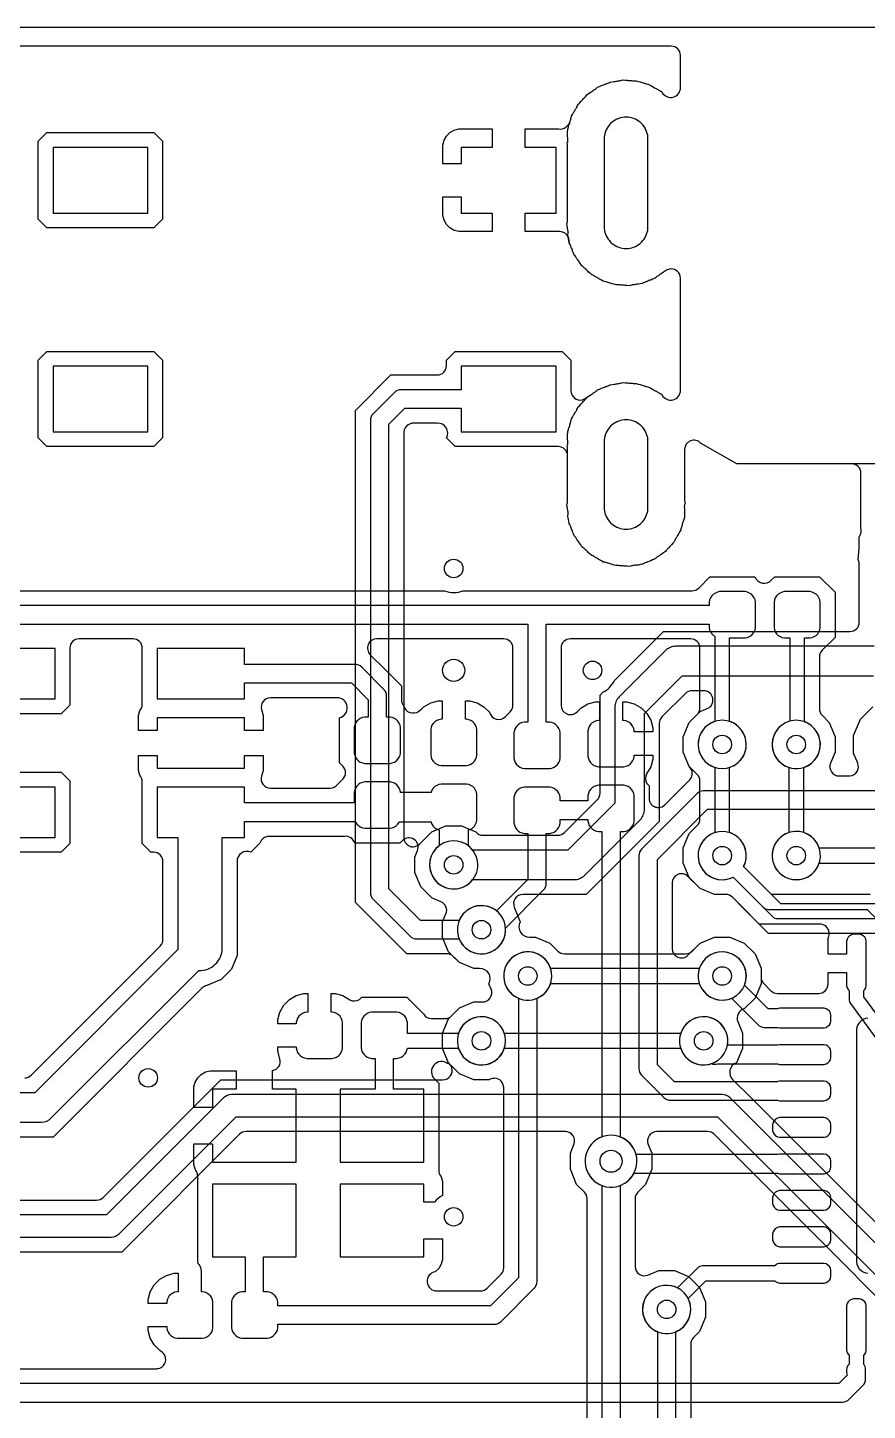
# Model space of a CAD drawing. Header units: millimetres. Extents: x -12.6 to 79.4, y -27 to 65.1.
# Drawn here: x 19.3 to 30.82, y 46.11 to 65.07 of the extents above; entities that cross this region are included whole.
import ezdxf

# ---------------------------------------------------------------- set-up
doc = ezdxf.new("R2010")
doc.units = ezdxf.units.MM

msp = doc.modelspace()

# ---------------------------------------------------------------- linework, layer by layer
at = {"layer": '16_copper'}
for points in [[(13.327, 48.997), (20.247, 48.997, 0.198912), (20.337, 49.034), (21.951, 50.648), (24.999, 50.648, 0.507367), (25.121, 50.813), (25.117, 50.82, 0.126311), (25.075, 50.879), (24.994, 51.075), (24.994, 51.287), (25.075, 51.483), (25.225, 51.633), (25.421, 51.714), (25.542, 51.714, 0.534525), (25.659, 51.89), (25.629, 51.964, 0.591594), (25.502, 52.172), (25.421, 52.172), (25.225, 52.253), (25.14, 52.338, 0.198912), (25.05, 52.375), (24.501, 52.375), (24.271, 52.605), (24.271, 52.605), (24.03, 52.846), (23.8, 53.076), (23.8, 59.827), (24.285, 60.312), (24.92, 60.312, 0.414214), (25.047, 60.439), (25.047, 60.516), (25.166, 60.635), (26.634, 60.635), (26.753, 60.516), (26.753, 60.095, 0.474396), (26.912, 59.972), (26.922, 59.976, 0.075969), (26.963, 59.999), (26.996, 60.02), (27.018, 60.037, 0.093763), (27.064, 60.069), (27.069, 60.071, 0.037097), (27.089, 60.082), (27.095, 60.088, 0.045899), (27.12, 60.109), (27.148, 60.119), (27.173, 60.131, 0.093777), (27.225, 60.151), (27.23, 60.153, 0.037109), (27.252, 60.159), (27.259, 60.163, 0.045873), (27.289, 60.178), (27.318, 60.182), (27.345, 60.188, 0.093759), (27.4, 60.196), (27.405, 60.196, 0.037092), (27.428, 60.198), (27.436, 60.2, 0.045863), (27.468, 60.208), (27.497, 60.205), (27.525, 60.205, 0.093752), (27.58, 60.201), (27.585, 60.2, 0.037088), (27.608, 60.196), (27.616, 60.196, 0.045898), (27.65, 60.197), (27.677, 60.188), (27.705, 60.182, 0.09374), (27.757, 60.165), (27.762, 60.163, 0.037083), (27.783, 60.154), (27.792, 60.153, 0.045892), (27.824, 60.147), (27.849, 60.131), (27.874, 60.119, 0.093735), (27.922, 60.091), (27.926, 60.088, 0.037084), (27.945, 60.075), (27.953, 60.072, 0.045877), (27.983, 60.058), (28.004, 60.038, 0.782146), (28.257, 60.104), (28.257, 61.64, 0.423839), (28.126, 61.766), (28.12, 61.766, 0.101797), (28.063, 61.747), (28.026, 61.724), (28.004, 61.707, 0.093752), (27.958, 61.675), (27.954, 61.673, 0.037097), (27.934, 61.662), (27.927, 61.656, 0.045911), (27.902, 61.635), (27.875, 61.625), (27.849, 61.613, 0.09377), (27.798, 61.593), (27.793, 61.591, 0.037109), (27.771, 61.585), (27.763, 61.581, 0.045873), (27.734, 61.566), (27.705, 61.562), (27.677, 61.556, 0.093759), (27.623, 61.548), (27.618, 61.548, 0.037092), (27.595, 61.546), (27.587, 61.544, 0.045872), (27.554, 61.536), (27.525, 61.539), (27.497, 61.539, 0.093746), (27.442, 61.543), (27.437, 61.544, 0.037088), (27.414, 61.548), (27.406, 61.548, 0.045898), (27.373, 61.547), (27.345, 61.556), (27.318, 61.562, 0.09374), (27.265, 61.579), (27.26, 61.581, 0.037083), (27.239, 61.59), (27.231, 61.591, 0.0459), (27.198, 61.597), (27.173, 61.613), (27.148, 61.625, 0.093731), (27.1, 61.653), (27.096, 61.656, 0.037084), (27.077, 61.669), (27.07, 61.672, 0.045881), (27.039, 61.686), (27.019, 61.706), (26.997, 61.724, 0.093757), (26.956, 61.762), (26.953, 61.766, 0.037088), (26.937, 61.783), (26.931, 61.788, 0.045904), (26.904, 61.807), (26.888, 61.832), (26.871, 61.854, 0.093763), (26.84, 61.9), (26.837, 61.904, 0.037097), (26.826, 61.925), (26.821, 61.931, 0.045899), (26.799, 61.956), (26.789, 61.984), (26.777, 62.009, 0.093777), (26.757, 62.061), (26.756, 62.065, 0.037109), (26.749, 62.088), (26.745, 62.095), (26.743, 62.101), (26.73, 62.124, 0.472937), (26.596, 62.278), (26.125, 62.278), (26.125, 62.532), (26.55, 62.532), (26.55, 63.432), (26.125, 63.432), (26.125, 63.686), (26.589, 63.686, 0.195437), (26.682, 63.708), (26.691, 63.716, 0.167816), (26.743, 63.793), (26.745, 63.798, 0.037091), (26.754, 63.819), (26.755, 63.827, 0.045905), (26.762, 63.86), (26.777, 63.885), (26.789, 63.91, 0.093735), (26.817, 63.958), (26.82, 63.962, 0.037084), (26.833, 63.981), (26.837, 63.989, 0.045877), (26.85, 64.019), (26.871, 64.04), (26.888, 64.062, 0.093758), (26.926, 64.102), (26.93, 64.106, 0.037088), (26.947, 64.121), (26.952, 64.128, 0.045904), (26.972, 64.154), (26.996, 64.17), (27.018, 64.187, 0.093763), (27.064, 64.219), (27.069, 64.221, 0.037097), (27.089, 64.232), (27.095, 64.238, 0.045899), (27.12, 64.259), (27.148, 64.269), (27.173, 64.281, 0.093776), (27.225, 64.301), (27.23, 64.303, 0.037089), (27.252, 64.309), (27.259, 64.313, 0.045854), (27.289, 64.328), (27.318, 64.332), (27.345, 64.338, 0.093759), (27.4, 64.346), (27.405, 64.346, 0.037092), (27.428, 64.348), (27.436, 64.35, 0.045863), (27.468, 64.358), (27.497, 64.355), (27.525, 64.355, 0.093752), (27.58, 64.351), (27.585, 64.35, 0.037088), (27.608, 64.346), (27.616, 64.346, 0.045898), (27.65, 64.347), (27.677, 64.338), (27.705, 64.332, 0.09374), (27.757, 64.315), (27.762, 64.313, 0.037083), (27.783, 64.304), (27.792, 64.303, 0.045892), (27.824, 64.297), (27.849, 64.281), (27.874, 64.269, 0.093735), (27.922, 64.241), (27.926, 64.238, 0.037084), (27.945, 64.225), (27.953, 64.222, 0.045877), (27.983, 64.208), (28.004, 64.188, 0.782146), (28.257, 64.254), (28.257, 64.694, 0.414214), (28.13, 64.821), (17.532, 64.821)], [(30.912, 56.591), (28.194, 56.591, 0.198912), (28.05, 56.532), (27.415, 55.897, 0.198912), (27.356, 55.753), (27.356, 54.44), (26.713, 53.797), (25.406, 53.797, 0.963767), (24.871, 53.41), (24.897, 53.376, 0.470413), (25.406, 53.391), (26.797, 53.391, 0.198912), (26.941, 53.45), (27.703, 54.212, 0.198912), (27.762, 54.356), (27.762, 55.669), (28.278, 56.185), (30.904, 56.185)], [(35.762, 52.654), (29.465, 52.654), (28.969, 53.15, 0.198912), (28.879, 53.188), (28.723, 53.188), (28.527, 53.269), (28.377, 53.419), (28.296, 53.615), (28.296, 53.827), (28.377, 54.023), (28.487, 54.133, 0.198912), (28.524, 54.223), (28.524, 54.743, 0.198912), (28.487, 54.833), (28.377, 54.943), (28.296, 55.139), (28.296, 55.351), (28.377, 55.547), (28.527, 55.697), (28.624, 55.737, 0.820683), (28.575, 55.982), (28.415, 55.982, 0.198912), (28.325, 55.944), (28.003, 55.622, 0.198912), (27.965, 55.532), (27.965, 54.188), (26.965, 53.188), (26.095, 53.188, 0.534518), (25.977, 53.012), (26.06, 52.811, 0.5916), (26.187, 52.603), (26.268, 52.603), (26.464, 52.522), (26.574, 52.412, 0.198912), (26.664, 52.375), (28.327, 52.375, 0.198912), (28.417, 52.412), (28.527, 52.522), (28.723, 52.603), (28.935, 52.603), (29.131, 52.522), (29.281, 52.372), (29.362, 52.176), (29.362, 51.964), (29.281, 51.768), (29.131, 51.618, 0.462071), (29.043, 51.444), (29.108, 51.287), (29.108, 51.075), (29.027, 50.879, 0.575757), (28.976, 50.648), (29.222, 50.402), (32.876, 46.748, 0.198912)], [(35.941, 53.061), (29.633, 53.061), (29.123, 53.57, 0.462104), (28.931, 54.036), (28.931, 54.93, 0.943616), (28.764, 55.57), (28.723, 55.558, 0.722243), (28.727, 54.93), (28.727, 54.036, 0.943616), (28.894, 53.396), (28.935, 53.408, 0.036468), (28.98, 53.427), (29.519, 52.887, 0.198912), (29.591, 52.857), (35.899, 52.857)], [(5.143, 48.489), (20.447, 48.489, 0.198912), (20.555, 48.533), (22.161, 50.14), (28.766, 50.14), (32.658, 46.247, 0.198912), (32.766, 46.203), (38.227, 46.203, 0.198912), (38.335, 46.247), (40.449, 48.362), (51.367, 48.362, 0.944056), (52.026, 48.629), (52.009, 48.672, 0.627338), (51.367, 48.666), (40.386, 48.666, 0.198912), (40.278, 48.622), (38.164, 46.507), (32.829, 46.507), (28.937, 50.4, 0.198912), (28.829, 50.444), (22.098, 50.444, 0.198912), (21.99, 50.4), (20.384, 48.793), (5.08, 48.793, 0.198912)], [(26.975, 45.115), (26.975, 49.017, 0.198912), (26.938, 49.107), (26.831, 49.213), (26.746, 49.419), (26.746, 49.641), (26.796, 49.761, 0.534511), (26.678, 49.936), (22.298, 49.936, 0.198912), (22.208, 49.899), (20.594, 48.285), (7.64, 48.285, 0.820683)], [(33.63, 4.76), (33.63, 43.434, 0.198912), (33.6, 43.506), (33.092, 44.014, 0.198912), (33.02, 44.044), (29.539, 44.044), (29.522, 44.055, 0.120111), (29.464, 44.069), (28.501, 44.069), (27.432, 45.138), (27.432, 49.198, 0.981272), (27.19, 49.867), (27.147, 49.85, 0.654591), (27.178, 49.198), (27.178, 45.085, 0.198912), (27.215, 44.995), (28.358, 43.852, 0.198912), (28.448, 43.815), (29.464, 43.815, 0.161412), (29.54, 43.84), (32.978, 43.84), (33.426, 43.392), (33.426, 4.76)], [(32.619, 45.999), (28.719, 49.899, 0.198912), (28.629, 49.936), (27.932, 49.936, 0.534511), (27.814, 49.761), (27.864, 49.641), (27.864, 49.419), (27.779, 49.213), (27.672, 49.107, 0.198912), (27.635, 49.017), (27.635, 48.087, 0.534518), (27.811, 47.969), (27.961, 48.031), (28.173, 48.031), (28.369, 47.95), (28.519, 47.8), (28.6, 47.604), (28.6, 47.392), (28.519, 47.196), (28.434, 47.111, 0.198912), (28.397, 47.021), (28.397, 45.943, 0.198912)], [(28.194, 45.771), (28.194, 47.193, 0.966785), (27.961, 47.811), (27.921, 47.795, 0.644026), (27.94, 47.193), (27.94, 45.771)]]:
    msp.add_lwpolyline(points, format="xyb", dxfattribs=at)
for points in [[(19.566, 62.329), (19.447, 62.448), (19.447, 63.516), (19.566, 63.635), (21.034, 63.635), (21.153, 63.516), (21.153, 62.448), (21.034, 62.329)], [(24.996, 63.207), (24.996, 63.465), (25.013, 63.53), (25.047, 63.588), (25.094, 63.635), (25.152, 63.669), (25.217, 63.686), (25.675, 63.686), (25.675, 63.432), (25.25, 63.432), (25.25, 63.207)], [(20.95, 63.432), (19.65, 63.432), (19.65, 62.532), (20.95, 62.532)], [(25.217, 62.278), (25.152, 62.295), (25.094, 62.329), (25.047, 62.376), (25.013, 62.434), (24.996, 62.499), (24.996, 62.757), (25.25, 62.757), (25.25, 62.532), (25.675, 62.532), (25.675, 62.278)], [(19.566, 59.329), (19.447, 59.448), (19.447, 60.516), (19.566, 60.635), (21.034, 60.635), (21.153, 60.516), (21.153, 59.448), (21.034, 59.329)], [(20.95, 60.432), (19.65, 60.432), (19.65, 59.532), (20.95, 59.532)]]:
    msp.add_lwpolyline(points, close=True, dxfattribs=at)
for points in [[(25.592, 52.38, 1), (25.462, 53.03), (25.421, 53.018, 0.215433), (25.222, 52.832), (24.691, 52.832), (24.257, 53.266), (24.257, 59.637), (24.475, 59.855), (25.25, 59.855), (25.25, 59.532), (26.55, 59.532), (26.55, 60.432), (25.25, 60.432), (25.25, 60.109), (24.422, 60.109, 0.198912), (24.332, 60.072), (24.04, 59.78, 0.198912), (24.003, 59.69), (24.003, 53.213, 0.198912), (24.04, 53.123), (24.548, 52.615, 0.198912), (24.638, 52.578), (25.222, 52.578), (25.23, 52.559), (25.252, 52.521), (25.278, 52.487), (25.309, 52.456), (25.343, 52.43), (25.381, 52.408), (25.421, 52.392), (25.462, 52.38), (25.505, 52.375), (25.549, 52.375)], [(24.592, 53.843, 0.190062), (24.677, 53.879), (24.844, 54.046), (25.04, 54.127), (25.252, 54.127), (25.448, 54.046, 0.223848), (25.547, 54), (26.576, 54, 0.198912), (26.666, 54.038), (27.115, 54.487, 0.198912), (27.153, 54.577), (27.153, 55.921), (27.194, 55.963, 0.170475), (27.349, 56.118), (28.026, 56.794), (30.582, 56.794, 0.414214), (30.709, 56.921), (30.709, 57.726, 0.104052), (30.695, 57.783), (30.708, 57.932, 0.022679), (30.709, 57.943), (30.709, 58.092, 0.026998), (30.715, 58.104), (30.721, 58.116, 0.174715), (30.733, 58.211), (30.733, 58.966, 0.414214), (30.606, 59.093), (29.029, 59.093), (28.533, 59.379, 0.675397), (28.314, 59.292), (28.314, 58.586, 0.056554), (28.319, 58.554), (28.319, 58.551, 0.159101), (28.314, 58.462), (28.314, 58.391, 0.048975), (28.312, 58.359), (28.302, 58.331), (28.296, 58.304, 0.09374), (28.279, 58.251), (28.279, 58.249, 0.042), (28.269, 58.225), (28.267, 58.217, 0.045892), (28.261, 58.184), (28.245, 58.159), (28.233, 58.134, 0.093735), (28.205, 58.086), (28.202, 58.082, 0.037084), (28.189, 58.063), (28.186, 58.055, 0.045877), (28.172, 58.025), (28.152, 58.004), (28.134, 57.982, 0.093758), (28.096, 57.942), (28.093, 57.938, 0.037088), (28.075, 57.923), (28.071, 57.916, 0.045904), (28.051, 57.89), (28.026, 57.874), (28.004, 57.857, 0.093763), (27.958, 57.825), (27.954, 57.823, 0.037097), (27.934, 57.812), (27.927, 57.806, 0.045899), (27.902, 57.785), (27.875, 57.775), (27.849, 57.763, 0.093776), (27.798, 57.743), (27.793, 57.741, 0.037089), (27.771, 57.735), (27.763, 57.731, 0.045854), (27.734, 57.716), (27.705, 57.712), (27.677, 57.706, 0.093759), (27.623, 57.698), (27.618, 57.698, 0.037092), (27.595, 57.696), (27.587, 57.694, 0.045863), (27.554, 57.686), (27.525, 57.689), (27.497, 57.689, 0.093748), (27.442, 57.693), (27.437, 57.694, 0.037091), (27.414, 57.698), (27.406, 57.698, 0.045895), (27.373, 57.697), (27.345, 57.706), (27.318, 57.712, 0.093715), (27.265, 57.729), (27.26, 57.731, 0.037085), (27.239, 57.74), (27.231, 57.741, 0.045886), (27.198, 57.747), (27.173, 57.763), (27.148, 57.775, 0.093731), (27.1, 57.803), (27.096, 57.806, 0.037084), (27.077, 57.819), (27.07, 57.822, 0.045881), (27.039, 57.836), (27.019, 57.856), (26.997, 57.874, 0.093757), (26.956, 57.912), (26.953, 57.916, 0.037088), (26.937, 57.933), (26.931, 57.938, 0.045904), (26.904, 57.957), (26.888, 57.982), (26.871, 58.004, 0.093763), (26.84, 58.05), (26.837, 58.054, 0.037097), (26.826, 58.075), (26.821, 58.081, 0.045911), (26.799, 58.106), (26.789, 58.134), (26.777, 58.159, 0.09377), (26.757, 58.211), (26.756, 58.215, 0.048573), (26.746, 58.244), (26.744, 58.247, 0.042827), (26.73, 58.274), (26.727, 58.303), (26.72, 58.331, 0.067958), (26.71, 58.37), (26.71, 58.382, 0.168009), (26.707, 58.476), (26.7, 58.54, 0.092232), (26.708, 58.586), (26.708, 59.202, 0.414214), (26.581, 59.329), (25.166, 59.329), (25.047, 59.448, 0.584459), (24.92, 59.652), (24.611, 59.652), (24.606, 59.651, 0.451043), (24.46, 59.501), (24.46, 53.969), (24.461, 53.963), (24.461, 53.956), (24.462, 53.949), (24.463, 53.941), (24.465, 53.935), (24.467, 53.929), (24.47, 53.922), (24.473, 53.915), (24.476, 53.909), (24.479, 53.903), (24.483, 53.897), (24.487, 53.891), (24.492, 53.886), (24.496, 53.881), (24.502, 53.876), (24.507, 53.871), (24.513, 53.867), (24.518, 53.863), (24.524, 53.86), (24.531, 53.855), (24.537, 53.853), (24.543, 53.85), (24.55, 53.848), (24.557, 53.846), (24.564, 53.845), (24.57, 53.843), (24.577, 53.843), (24.585, 53.842)], [(29.91, 53.396, 0.773262), (29.947, 54.036), (29.947, 54.93, 0.943616), (29.78, 55.57), (29.739, 55.558, 0.722243), (29.743, 54.93), (29.743, 54.036), (29.739, 54.034), (29.699, 54.018), (29.661, 53.996), (29.627, 53.97), (29.596, 53.939), (29.57, 53.905), (29.548, 53.867), (29.532, 53.827), (29.52, 53.786), (29.515, 53.743), (29.515, 53.699), (29.52, 53.656), (29.532, 53.615), (29.548, 53.575), (29.57, 53.537), (29.596, 53.503), (29.627, 53.472), (29.661, 53.446), (29.699, 53.424), (29.739, 53.408), (29.78, 53.396), (29.823, 53.391), (29.867, 53.391)], [(26.227, 51.745, 0.271945), (26.477, 51.968), (28.514, 51.968, 0.943616), (29.154, 52.135), (29.142, 52.176, 0.722243), (28.514, 52.172), (26.477, 52.172), (26.475, 52.176), (26.459, 52.216), (26.437, 52.254), (26.411, 52.288), (26.38, 52.319), (26.346, 52.345), (26.308, 52.367), (26.268, 52.383), (26.227, 52.395), (26.184, 52.4), (26.14, 52.4), (26.097, 52.395), (26.056, 52.383), (26.016, 52.367), (25.978, 52.345), (25.944, 52.319), (25.913, 52.288), (25.887, 52.254), (25.865, 52.216), (25.849, 52.176), (25.837, 52.135), (25.832, 52.092), (25.832, 52.048), (25.837, 52.005), (25.849, 51.964), (25.865, 51.924), (25.887, 51.886), (25.913, 51.852), (25.944, 51.821), (25.978, 51.795), (26.016, 51.773), (26.056, 51.757), (26.097, 51.745), (26.14, 51.74), (26.184, 51.74)], [(25.592, 50.856, 0.271945), (25.842, 51.079), (28.26, 51.079, 0.943616), (28.9, 51.246), (28.888, 51.287, 0.722243), (28.26, 51.283), (25.842, 51.283), (25.84, 51.287), (25.824, 51.327), (25.802, 51.365), (25.776, 51.399), (25.745, 51.43), (25.711, 51.456), (25.673, 51.478), (25.633, 51.494), (25.592, 51.506), (25.549, 51.511), (25.505, 51.511), (25.462, 51.506), (25.421, 51.494), (25.381, 51.478), (25.343, 51.456), (25.309, 51.43), (25.278, 51.399), (25.252, 51.365), (25.23, 51.327), (25.214, 51.287), (25.202, 51.246), (25.197, 51.203), (25.197, 51.159), (25.202, 51.116), (25.214, 51.075), (25.23, 51.035), (25.252, 50.997), (25.278, 50.963), (25.309, 50.932), (25.343, 50.906), (25.381, 50.884), (25.421, 50.868), (25.462, 50.856), (25.505, 50.851), (25.549, 50.851)]]:
    msp.add_lwpolyline(points, format="xyb", close=True, dxfattribs=at)
at = {"layer": '1_copper'}
for points in [[(35.894, 59.093), (29.029, 59.093), (28.533, 59.379, 0.675397), (28.314, 59.292), (28.314, 58.586, 0.056554), (28.319, 58.554), (28.319, 58.551, 0.159101), (28.314, 58.462), (28.314, 58.391, 0.048975), (28.312, 58.359), (28.302, 58.331), (28.296, 58.304, 0.09374), (28.279, 58.251), (28.279, 58.249, 0.042), (28.269, 58.225), (28.267, 58.217, 0.045892), (28.261, 58.184), (28.245, 58.159), (28.233, 58.134, 0.093735), (28.205, 58.086), (28.202, 58.082, 0.037084), (28.189, 58.063), (28.186, 58.055, 0.045877), (28.172, 58.025), (28.152, 58.004), (28.134, 57.982, 0.093758), (28.096, 57.942), (28.093, 57.938, 0.037088), (28.075, 57.923), (28.071, 57.916, 0.045904), (28.051, 57.89), (28.026, 57.874), (28.004, 57.857, 0.093763), (27.958, 57.825), (27.954, 57.823, 0.037097), (27.934, 57.812), (27.927, 57.806, 0.045899), (27.902, 57.785), (27.875, 57.775), (27.849, 57.763, 0.093776), (27.798, 57.743), (27.793, 57.741, 0.037089), (27.771, 57.735), (27.763, 57.731, 0.045854), (27.734, 57.716), (27.705, 57.712), (27.677, 57.706, 0.093759), (27.623, 57.698), (27.618, 57.698, 0.037092), (27.595, 57.696), (27.587, 57.694, 0.045863), (27.554, 57.686), (27.525, 57.689), (27.497, 57.689, 0.093752), (27.442, 57.693), (27.437, 57.694, 0.037088), (27.414, 57.698), (27.406, 57.698, 0.045898), (27.373, 57.697), (27.345, 57.706), (27.318, 57.712, 0.09374), (27.265, 57.729), (27.26, 57.731, 0.037083), (27.239, 57.74), (27.231, 57.741, 0.045892), (27.198, 57.747), (27.173, 57.763), (27.148, 57.775, 0.093735), (27.1, 57.803), (27.096, 57.806, 0.037084), (27.077, 57.819), (27.07, 57.822, 0.045877), (27.039, 57.836), (27.019, 57.856), (26.997, 57.874, 0.093758), (26.956, 57.912), (26.953, 57.916, 0.037088), (26.937, 57.933), (26.931, 57.938, 0.045904), (26.904, 57.957), (26.888, 57.982), (26.871, 58.004, 0.093763), (26.84, 58.05), (26.837, 58.054, 0.037097), (26.826, 58.075), (26.821, 58.081, 0.045899), (26.799, 58.106), (26.789, 58.134), (26.777, 58.159, 0.093776), (26.757, 58.211), (26.756, 58.216, 0.048553), (26.746, 58.244), (26.744, 58.247, 0.042818), (26.73, 58.274), (26.727, 58.303), (26.72, 58.331, 0.067952), (26.71, 58.37), (26.71, 58.382, 0.168009), (26.707, 58.476), (26.7, 58.54, 0.092232), (26.708, 58.586), (26.708, 59.308, 0.056559), (26.704, 59.34), (26.703, 59.343, 0.159122), (26.708, 59.432), (26.708, 59.503, 0.048975), (26.711, 59.535), (26.72, 59.563), (26.727, 59.59, 0.09374), (26.743, 59.643), (26.745, 59.648, 0.037083), (26.754, 59.669), (26.755, 59.677, 0.0459), (26.762, 59.71), (26.777, 59.735), (26.789, 59.76, 0.093731), (26.817, 59.808), (26.82, 59.812, 0.037084), (26.833, 59.831), (26.837, 59.839, 0.045881), (26.85, 59.869), (26.871, 59.89), (26.888, 59.912, 0.093757), (26.926, 59.952), (26.93, 59.956, 0.037088), (26.947, 59.971), (26.952, 59.978, 0.045904), (26.972, 60.004), (26.996, 60.02), (27.018, 60.037, 0.093763), (27.064, 60.069), (27.069, 60.071, 0.037097), (27.089, 60.082), (27.095, 60.088, 0.045911), (27.12, 60.109), (27.148, 60.119), (27.173, 60.131, 0.09377), (27.225, 60.151), (27.23, 60.153, 0.037109), (27.252, 60.159), (27.259, 60.163, 0.045873), (27.289, 60.178), (27.318, 60.182), (27.345, 60.188, 0.093759), (27.4, 60.196), (27.405, 60.196, 0.037092), (27.428, 60.198), (27.436, 60.2, 0.045872), (27.468, 60.208), (27.497, 60.205), (27.525, 60.205, 0.093746), (27.58, 60.201), (27.585, 60.2, 0.037088), (27.608, 60.196), (27.616, 60.196, 0.045898), (27.65, 60.197), (27.677, 60.188), (27.705, 60.182, 0.09374), (27.757, 60.165), (27.762, 60.163, 0.037083), (27.783, 60.154), (27.792, 60.153, 0.0459), (27.824, 60.147), (27.849, 60.131), (27.874, 60.119, 0.093731), (27.922, 60.091), (27.926, 60.088, 0.037084), (27.945, 60.075), (27.953, 60.072, 0.045877), (27.983, 60.058), (28.004, 60.038, 0.782146), (28.257, 60.104), (28.257, 61.64, 0.423846), (28.126, 61.766), (28.12, 61.766, 0.101797), (28.063, 61.747), (28.026, 61.724), (28.004, 61.707, 0.093758), (27.958, 61.675), (27.954, 61.673, 0.037097), (27.934, 61.662), (27.927, 61.656, 0.045899), (27.902, 61.635), (27.875, 61.625), (27.849, 61.613, 0.093776), (27.798, 61.593), (27.793, 61.591, 0.037089), (27.771, 61.585), (27.763, 61.581, 0.045854), (27.734, 61.566), (27.705, 61.562), (27.677, 61.556, 0.093759), (27.623, 61.548), (27.618, 61.548, 0.037092), (27.595, 61.546), (27.587, 61.544, 0.045863), (27.554, 61.536), (27.525, 61.539), (27.497, 61.539, 0.093752), (27.442, 61.543), (27.437, 61.544, 0.037088), (27.414, 61.548), (27.406, 61.548, 0.045898), (27.373, 61.547), (27.345, 61.556), (27.318, 61.562, 0.09374), (27.265, 61.579), (27.26, 61.581, 0.037083), (27.239, 61.59), (27.231, 61.591, 0.045892), (27.198, 61.597), (27.173, 61.613), (27.148, 61.625, 0.093735), (27.1, 61.653), (27.096, 61.656, 0.037084), (27.077, 61.669), (27.07, 61.672, 0.045877), (27.039, 61.686), (27.019, 61.706), (26.997, 61.724, 0.093758), (26.956, 61.762), (26.953, 61.766, 0.037088), (26.937, 61.783), (26.931, 61.788, 0.045904), (26.904, 61.807), (26.888, 61.832), (26.871, 61.854, 0.093763), (26.84, 61.9), (26.837, 61.904, 0.037097), (26.826, 61.925), (26.821, 61.931, 0.045899), (26.799, 61.956), (26.789, 61.984), (26.777, 62.009, 0.093776), (26.757, 62.061), (26.756, 62.066, 0.037089), (26.749, 62.088), (26.745, 62.095, 0.045854), (26.73, 62.124), (26.727, 62.153), (26.72, 62.181, 0.067958), (26.71, 62.22), (26.71, 62.232, 0.168057), (26.707, 62.326), (26.7, 62.39, 0.092215), (26.708, 62.436), (26.708, 63.458, 0.056554), (26.704, 63.49), (26.703, 63.493, 0.159096), (26.708, 63.582), (26.708, 63.653, 0.048966), (26.711, 63.685), (26.72, 63.713), (26.727, 63.74, 0.09374), (26.743, 63.793), (26.745, 63.798, 0.037083), (26.754, 63.819), (26.755, 63.827, 0.0459), (26.762, 63.86), (26.777, 63.885), (26.789, 63.91, 0.093731), (26.817, 63.958), (26.82, 63.962, 0.037084), (26.833, 63.981), (26.837, 63.989, 0.045877), (26.85, 64.019), (26.871, 64.04), (26.888, 64.062, 0.093758), (26.926, 64.102), (26.93, 64.106, 0.037088), (26.947, 64.121), (26.952, 64.128, 0.045904), (26.972, 64.154), (26.996, 64.17), (27.018, 64.187, 0.093763), (27.064, 64.219), (27.069, 64.221, 0.037097), (27.089, 64.232), (27.095, 64.238, 0.045899), (27.12, 64.259), (27.148, 64.269), (27.173, 64.281, 0.093777), (27.225, 64.301), (27.23, 64.303, 0.037109), (27.252, 64.309), (27.259, 64.313, 0.045873), (27.289, 64.328), (27.318, 64.332), (27.345, 64.338, 0.093759), (27.4, 64.346), (27.405, 64.346, 0.037092), (27.428, 64.348), (27.436, 64.35, 0.045872), (27.468, 64.358), (27.497, 64.355), (27.525, 64.355, 0.093746), (27.58, 64.351), (27.585, 64.35, 0.037088), (27.608, 64.346), (27.616, 64.346, 0.045898), (27.65, 64.347), (27.677, 64.338), (27.705, 64.332, 0.09374), (27.757, 64.315), (27.762, 64.313, 0.037083), (27.783, 64.304), (27.792, 64.303, 0.045892), (27.824, 64.297), (27.849, 64.281), (27.874, 64.269, 0.093735), (27.922, 64.241), (27.926, 64.238, 0.037084), (27.945, 64.225), (27.953, 64.222, 0.045877), (27.983, 64.208), (28.004, 64.188, 0.782146), (28.257, 64.254), (28.257, 64.694, 0.414214), (28.13, 64.821), (17.532, 64.821)], [(15.992, 57.353), (25.019, 57.353, 0.199989), (25.273, 57.353), (28.417, 57.353, 0.198912), (28.507, 57.39), (28.66, 57.544), (29.277, 57.544, 0.5608), (29.503, 57.498), (29.549, 57.544), (30.166, 57.544), (30.378, 57.332), (30.378, 56.714), (30.2, 56.536, 0.198912), (30.162, 56.446), (30.162, 55.734, 0.198912), (30.2, 55.645), (30.297, 55.547), (30.378, 55.351), (30.378, 55.139), (30.316, 54.989, 0.534518), (30.434, 54.813), (30.571, 54.813), (30.581, 54.814, 0.510047), (30.688, 54.989), (30.632, 55.124), (30.632, 55.366), (30.725, 55.59), (30.897, 55.762)], [(16.182, 56.896), (26.162, 56.896), (26.162, 55.55), (26.115, 55.55), (26.084, 55.544), (26.055, 55.532), (26.029, 55.514), (26.007, 55.492), (25.99, 55.466), (25.978, 55.437), (25.972, 55.407), (25.972, 55.058), (25.978, 55.027), (25.99, 54.998), (26.007, 54.972), (26.029, 54.95), (26.055, 54.933), (26.084, 54.921), (26.115, 54.915), (26.463, 54.915), (26.494, 54.921), (26.523, 54.933), (26.549, 54.95), (26.571, 54.972), (26.588, 54.998), (26.6, 55.027), (26.607, 55.058), (26.607, 55.407), (26.6, 55.437), (26.588, 55.466), (26.571, 55.492), (26.549, 55.514), (26.523, 55.532), (26.494, 55.544), (26.463, 55.55), (26.416, 55.55), (26.416, 56.896), (28.651, 56.896), (28.651, 56.849), (28.657, 56.818), (28.669, 56.789), (28.687, 56.763), (28.709, 56.741), (28.727, 56.728), (28.727, 55.56, 0.943616), (28.894, 54.92), (28.935, 54.932, 0.722243), (28.931, 55.56), (28.931, 56.706), (29.143, 56.706), (29.174, 56.712), (29.203, 56.724), (29.229, 56.741), (29.251, 56.763), (29.268, 56.789), (29.28, 56.818), (29.286, 56.849), (29.286, 57.197), (29.28, 57.228), (29.268, 57.257), (29.251, 57.283), (29.229, 57.305), (29.203, 57.322), (29.174, 57.334), (29.143, 57.341), (28.794, 57.341), (28.764, 57.334), (28.735, 57.322), (28.709, 57.305), (28.687, 57.283), (28.669, 57.257), (28.657, 57.228), (28.651, 57.197), (28.651, 57.15), (16.129, 57.15, 0.198912)], [(19.261, 50.673, 0.198912), (19.351, 50.711), (21.121, 52.481, 0.198912), (21.158, 52.57), (21.158, 53.64, 0.414214), (21.031, 53.767), (20.993, 53.767), (20.874, 53.886), (20.874, 54.731, 0.033478), (20.872, 54.747), (20.871, 54.758, 0.124039), (20.841, 54.823), (20.823, 54.887), (20.823, 55.093), (21.077, 55.093), (21.077, 54.921), (22.277, 54.921), (22.277, 55.093), (22.531, 55.093), (22.531, 54.887), (22.511, 54.812, 0.505288), (22.632, 54.646), (23.452, 54.646, 0.231505), (23.553, 54.697), (23.625, 54.769, 0.414219), (23.625, 54.948), (23.579, 54.994), (23.579, 55.612, 0.895927), (23.546, 55.885), (22.632, 55.885, 0.496848), (22.51, 55.723), (22.531, 55.644), (22.531, 55.438), (22.277, 55.438), (22.277, 55.611), (21.077, 55.611), (21.077, 55.438), (20.823, 55.438), (20.823, 55.644), (20.841, 55.709, 0.196852), (20.874, 55.801), (20.874, 56.566, 0.414214), (20.747, 56.693), (20.007, 56.693, 0.414214), (19.88, 56.566), (19.88, 55.786), (19.761, 55.667), (18.371, 55.667, 0.546242)], [(3.653, 50.064), (19.482, 50.064), (19.492, 50.065, 0.185976), (19.626, 50.123), (21.65, 52.147, 0.429957), (21.971, 52.451), (21.971, 53.971), (22.277, 53.971), (22.277, 54.189), (23.796, 54.189), (23.8, 54.18), (23.817, 54.154), (23.839, 54.132), (23.865, 54.114), (23.894, 54.102), (23.925, 54.096), (24.274, 54.096), (24.304, 54.102), (24.333, 54.114), (24.359, 54.132), (24.381, 54.154), (24.399, 54.18), (24.399, 54.182), (24.836, 54.182), (24.836, 54.18), (24.848, 54.151), (24.866, 54.125), (24.888, 54.103), (24.914, 54.085), (24.943, 54.073), (24.945, 54.073), (24.945, 53.856, 0.966925), (25.33, 53.319), (25.364, 53.345, 0.46842), (25.351, 53.853), (25.351, 54.073), (25.353, 54.073), (25.382, 54.085), (25.408, 54.103), (25.43, 54.125), (25.447, 54.151), (25.459, 54.18), (25.465, 54.21), (25.465, 54.559), (25.459, 54.59), (25.447, 54.619), (25.43, 54.645), (25.408, 54.667), (25.382, 54.684), (25.353, 54.696), (25.322, 54.702), (24.973, 54.702), (24.943, 54.696), (24.914, 54.684), (24.888, 54.667), (24.866, 54.645), (24.848, 54.619), (24.836, 54.59), (24.836, 54.588), (24.417, 54.588), (24.417, 54.588), (24.411, 54.619), (24.399, 54.648), (24.381, 54.674), (24.359, 54.696), (24.333, 54.713), (24.304, 54.725), (24.274, 54.731), (23.925, 54.731), (23.894, 54.725), (23.865, 54.713), (23.839, 54.696), (23.817, 54.674), (23.8, 54.648), (23.788, 54.619), (23.782, 54.588), (23.782, 54.443), (22.277, 54.443), (22.277, 54.661), (21.077, 54.661), (21.077, 53.971), (21.361, 53.971), (21.361, 52.451), (21.363, 52.435), (19.398, 50.47), (3.653, 50.47, 0.923416)], [(37.69, 54.61), (28.575, 54.61), (28.57, 54.609, 0.187839), (28.485, 54.573), (27.723, 53.811, 0.198912), (27.686, 53.721), (27.686, 50.8, 0.198912), (27.723, 50.71), (28.03, 50.403, 0.198912), (28.12, 50.366), (29.585, 50.366), (29.587, 50.365), (29.614, 50.358), (30.226, 50.358), (30.254, 50.365), (30.279, 50.38), (30.299, 50.4), (30.313, 50.424), (30.32, 50.452), (30.32, 50.534), (30.313, 50.562), (30.299, 50.586), (30.279, 50.606), (30.254, 50.621), (30.226, 50.628), (29.614, 50.628), (29.587, 50.621), (29.585, 50.62), (28.173, 50.62), (27.94, 50.853), (27.94, 53.668), (28.628, 54.356), (36.703, 54.356)], [(30.861, 53.188), (29.506, 53.188), (29.123, 53.57, 0.94362), (28.554, 53.905), (28.532, 53.867, 0.722243), (28.98, 53.427), (29.392, 53.014, 0.198912), (29.464, 52.984), (30.819, 52.984), (31.069, 52.735)], [(31.242, 53.823), (30.16, 53.823, 0.943616), (29.52, 53.656), (29.532, 53.615, 0.722243), (30.16, 53.619), (31.2, 53.619)], [(13.111, 46.685), (21.069, 46.685), (21.078, 46.686), (21.087, 46.686, 0.500213), (21.185, 46.865), (21.18, 46.873, 0.160351), (21.114, 46.933), (21.037, 47.01), (20.983, 47.104), (20.955, 47.209), (20.955, 47.263), (21.209, 47.263), (21.209, 47.247), (21.215, 47.217), (21.227, 47.188), (21.244, 47.162), (21.267, 47.14), (21.293, 47.122), (21.321, 47.11), (21.352, 47.104), (21.701, 47.104), (21.732, 47.11), (21.76, 47.122), (21.786, 47.14), (21.809, 47.162), (21.826, 47.188), (21.838, 47.217), (21.844, 47.247), (21.844, 47.596), (21.838, 47.627), (21.826, 47.656), (21.809, 47.682), (21.786, 47.704), (21.76, 47.721), (21.732, 47.733), (21.701, 47.739), (21.685, 47.739), (21.685, 48.029, 0.16802), (21.658, 48.107), (21.652, 48.114, 0.042023), (21.634, 48.133), (21.634, 49.327, 0.033478), (21.632, 49.344), (21.631, 49.355, 0.124039), (21.6, 49.419), (21.583, 49.484), (21.583, 49.767), (21.837, 49.767), (21.837, 49.517), (22.987, 49.517), (22.987, 50.517), (22.662, 50.517), (22.662, 50.774, 0.441391), (22.763, 50.931), (22.733, 51.044), (22.733, 51.098), (22.987, 51.098), (22.987, 51.083), (22.993, 51.052), (23.005, 51.023), (23.022, 50.997), (23.045, 50.975), (23.071, 50.958), (23.099, 50.946), (23.13, 50.94), (23.479, 50.94), (23.51, 50.946), (23.538, 50.958), (23.564, 50.975), (23.587, 50.997), (23.604, 51.023), (23.616, 51.052), (23.622, 51.083), (23.622, 51.432), (23.616, 51.462), (23.604, 51.491), (23.587, 51.517), (23.564, 51.539), (23.538, 51.557), (23.51, 51.569), (23.479, 51.575), (23.463, 51.575), (23.463, 51.829), (23.518, 51.829), (23.623, 51.801), (23.719, 51.745, 0.284787), (23.853, 51.749), (23.866, 51.761, 0.039956), (23.885, 51.778), (24.502, 51.778), (24.734, 51.546, 0.258858), (24.841, 51.486), (25.025, 51.486, 0.198912), (25.115, 51.523), (25.225, 51.633), (25.421, 51.714), (25.542, 51.714, 0.534518), (25.659, 51.89), (25.629, 51.964, 0.5916), (25.502, 52.172), (25.421, 52.172), (25.225, 52.253), (25.075, 52.403), (24.994, 52.599), (24.994, 52.811), (25.04, 52.923, 0.414216), (24.971, 53.089), (24.844, 53.142), (24.694, 53.292), (24.613, 53.488), (24.613, 53.7), (24.649, 53.789, 0.820688), (24.442, 53.928), (24.408, 53.893), (23.791, 53.893, 0.346784), (23.646, 53.985), (22.608, 53.985, 0.292444), (22.485, 53.891), (22.362, 53.767, 0.550968), (22.174, 53.64), (22.174, 52.35), (22.097, 52.163), (21.954, 52.02), (21.761, 51.94, 0.147714), (21.696, 51.906), (19.651, 49.861), (13.305, 49.861, 0.534518)], [(31.265, 51.114), (30.772, 51.786), (30.772, 51.873), (30.784, 51.885), (30.798, 51.909), (30.805, 51.937), (30.805, 52.549), (30.798, 52.577), (30.784, 52.601), (30.764, 52.621), (30.739, 52.636), (30.711, 52.643), (30.629, 52.643), (30.602, 52.636), (30.577, 52.621), (30.557, 52.601), (30.543, 52.577), (30.535, 52.549), (30.535, 52.37), (30.281, 52.37), (30.281, 52.583, 0.122282), (30.296, 52.652), (30.295, 52.665, 0.390341), (30.169, 52.781), (29.338, 52.781), (29.122, 52.997), (29.122, 52.997), (28.969, 53.15, 0.198912), (28.879, 53.188), (28.723, 53.188), (28.527, 53.269), (28.36, 53.436, 0.668179), (28.143, 53.346), (28.143, 52.445, 0.668179), (28.36, 52.355), (28.527, 52.522), (28.723, 52.603), (28.935, 52.603), (29.131, 52.522), (29.281, 52.372), (29.362, 52.176), (29.362, 52.056, 0.198912), (29.4, 51.966), (29.498, 51.868, 0.198912), (29.587, 51.831), (30.154, 51.831, 0.414214), (30.281, 51.958), (30.281, 52.116), (30.535, 52.116), (30.535, 51.937), (30.543, 51.909), (30.557, 51.885), (30.569, 51.873), (30.569, 51.753, 0.159534), (30.588, 51.693), (31.101, 50.993, 0.809043)], [(0.271, 46.228), (30.48, 46.228, 0.198912), (30.57, 46.265), (30.76, 46.455, 0.198912), (30.797, 46.545), (30.797, 46.672, 0.161412), (30.772, 46.748), (30.772, 46.873), (30.784, 46.885), (30.798, 46.909), (30.805, 46.937), (30.805, 47.549), (30.798, 47.577), (30.784, 47.601), (30.764, 47.621), (30.739, 47.636), (30.711, 47.643), (30.629, 47.643), (30.602, 47.636), (30.577, 47.621), (30.557, 47.601), (30.543, 47.577), (30.535, 47.549), (30.535, 46.937), (30.543, 46.909), (30.557, 46.885), (30.569, 46.873), (30.569, 46.747), (30.557, 46.731, 0.257486), (30.543, 46.598), (30.427, 46.482), (0.254, 46.482, 0.3458)]]:
    msp.add_lwpolyline(points, format="xyb", dxfattribs=at)
for points in [[(29.91, 54.92, 0.757078), (29.959, 55.555), (29.959, 56.706), (30.032, 56.706), (30.063, 56.712), (30.092, 56.724), (30.118, 56.741), (30.14, 56.763), (30.157, 56.789), (30.169, 56.818), (30.175, 56.849), (30.175, 57.197), (30.169, 57.228), (30.157, 57.257), (30.14, 57.283), (30.118, 57.305), (30.092, 57.322), (30.063, 57.334), (30.032, 57.341), (29.683, 57.341), (29.653, 57.334), (29.624, 57.322), (29.598, 57.305), (29.576, 57.283), (29.558, 57.257), (29.546, 57.228), (29.54, 57.197), (29.54, 56.849), (29.546, 56.818), (29.558, 56.789), (29.576, 56.763), (29.598, 56.741), (29.624, 56.724), (29.653, 56.712), (29.683, 56.706), (29.756, 56.706), (29.756, 55.563), (29.739, 55.558), (29.699, 55.542), (29.661, 55.52), (29.627, 55.494), (29.596, 55.463), (29.57, 55.429), (29.548, 55.391), (29.532, 55.351), (29.52, 55.31), (29.515, 55.267), (29.515, 55.223), (29.52, 55.18), (29.532, 55.139), (29.548, 55.099), (29.57, 55.061), (29.596, 55.027), (29.627, 54.996), (29.661, 54.97), (29.699, 54.948), (29.739, 54.932), (29.78, 54.92), (29.823, 54.915), (29.867, 54.915)], [(24.304, 54.991), (24.333, 55.003), (24.359, 55.021), (24.381, 55.043), (24.399, 55.069), (24.411, 55.098), (24.417, 55.128), (24.417, 55.477), (24.411, 55.508), (24.399, 55.537), (24.381, 55.563), (24.359, 55.585), (24.333, 55.602), (24.304, 55.614), (24.274, 55.62), (24.226, 55.62), (24.226, 55.911, 0.198912), (24.189, 56.001), (23.884, 56.305, 0.198912), (23.794, 56.343), (22.277, 56.343), (22.277, 56.561), (21.077, 56.561), (21.077, 55.871), (22.277, 55.871), (22.277, 56.089), (23.742, 56.089), (23.972, 55.858), (23.972, 55.62), (23.925, 55.62), (23.894, 55.614), (23.865, 55.602), (23.839, 55.585), (23.817, 55.563), (23.8, 55.537), (23.788, 55.508), (23.782, 55.477), (23.782, 55.128), (23.788, 55.098), (23.8, 55.069), (23.817, 55.043), (23.839, 55.021), (23.865, 55.003), (23.894, 54.991), (23.925, 54.985), (24.274, 54.985)], [(25.353, 54.962), (25.382, 54.974), (25.408, 54.992), (25.43, 55.014), (25.447, 55.04), (25.459, 55.069), (25.465, 55.099), (25.465, 55.448), (25.459, 55.479), (25.447, 55.508), (25.43, 55.534), (25.408, 55.556), (25.382, 55.573), (25.353, 55.585), (25.322, 55.591), (25.306, 55.591), (25.306, 55.845), (25.361, 55.845), (25.466, 55.817), (25.56, 55.763), (25.637, 55.686, 0.584594), (25.855, 55.628), (25.922, 55.694, 0.198908), (25.959, 55.784), (25.959, 56.566, 0.414214), (25.832, 56.693), (24.091, 56.693, 0.668179), (24.001, 56.476), (24.199, 56.278), (24.429, 56.047), (24.429, 55.855, 0.147543), (24.451, 55.785), (24.457, 55.776, 0.512697), (24.668, 55.701), (24.69, 55.718, 0.109133), (24.736, 55.763), (24.83, 55.817), (24.935, 55.845), (24.989, 55.845), (24.989, 55.591), (24.973, 55.591), (24.943, 55.585), (24.914, 55.573), (24.888, 55.556), (24.866, 55.534), (24.848, 55.508), (24.836, 55.479), (24.83, 55.448), (24.83, 55.099), (24.836, 55.069), (24.848, 55.04), (24.866, 55.014), (24.888, 54.992), (24.914, 54.974), (24.943, 54.962), (24.973, 54.956), (25.322, 54.956)], [(27.957, 54.381, 0.190068), (28.043, 54.417), (28.383, 54.758, 0.168017), (28.419, 54.832), (28.419, 54.845, 0.192084), (28.377, 54.943), (28.296, 55.139), (28.296, 55.351), (28.377, 55.547), (28.487, 55.657, 0.198912), (28.524, 55.747), (28.524, 56.566, 0.414214), (28.397, 56.693), (26.746, 56.693, 0.414214), (26.619, 56.566), (26.619, 55.784, 0.674308), (26.838, 55.692), (26.893, 55.747), (26.987, 55.801), (27.092, 55.829), (27.146, 55.829), (27.146, 55.575), (27.131, 55.575), (27.1, 55.569), (27.071, 55.557), (27.045, 55.54), (27.023, 55.518), (27.006, 55.492), (26.994, 55.463), (26.988, 55.432), (26.988, 55.083), (26.994, 55.053), (27.006, 55.024), (27.023, 54.998), (27.045, 54.976), (27.071, 54.958), (27.1, 54.946), (27.131, 54.94), (27.479, 54.94), (27.51, 54.946), (27.539, 54.958), (27.565, 54.976), (27.587, 54.998), (27.604, 55.024), (27.616, 55.053), (27.623, 55.083), (27.623, 55.099), (27.876, 55.099), (27.876, 55.045), (27.848, 54.94), (27.793, 54.843, 0.284778), (27.797, 54.71), (27.809, 54.696, 0.039981), (27.826, 54.677), (27.826, 54.507), (27.826, 54.501), (27.826, 54.494), (27.828, 54.487), (27.828, 54.483), (27.829, 54.482), (27.829, 54.479), (27.831, 54.473), (27.832, 54.467), (27.836, 54.46), (27.838, 54.453), (27.841, 54.447), (27.844, 54.441), (27.849, 54.435), (27.853, 54.429), (27.857, 54.424), (27.861, 54.419), (27.867, 54.414), (27.873, 54.409), (27.878, 54.405), (27.883, 54.401), (27.89, 54.398), (27.896, 54.394), (27.902, 54.391), (27.908, 54.388), (27.915, 54.386), (27.923, 54.384), (27.929, 54.383), (27.935, 54.381), (27.943, 54.381), (27.951, 54.38)], [(27.375, 49.18, 0.227727), (27.621, 49.366), (29.585, 49.366), (29.587, 49.365), (29.614, 49.358), (30.226, 49.358), (30.254, 49.365), (30.279, 49.38), (30.299, 49.4), (30.313, 49.424), (30.32, 49.452), (30.32, 49.534), (30.313, 49.562), (30.299, 49.586), (30.279, 49.606), (30.254, 49.621), (30.226, 49.628), (29.614, 49.628), (29.587, 49.621), (29.585, 49.62), (27.649, 49.62, 0.242032), (27.432, 49.862), (27.432, 54.051), (27.479, 54.051), (27.51, 54.057), (27.539, 54.069), (27.565, 54.087), (27.587, 54.109), (27.604, 54.135), (27.616, 54.164), (27.623, 54.194), (27.623, 54.543), (27.616, 54.574), (27.604, 54.603), (27.587, 54.629), (27.565, 54.651), (27.539, 54.668), (27.51, 54.68), (27.479, 54.686), (27.131, 54.686), (27.1, 54.68), (27.071, 54.668), (27.045, 54.651), (27.023, 54.629), (27.006, 54.603), (26.994, 54.574), (26.988, 54.543), (26.988, 54.47), (26.607, 54.47), (26.607, 54.518), (26.6, 54.548), (26.588, 54.577), (26.571, 54.603), (26.549, 54.625), (26.523, 54.643), (26.494, 54.655), (26.463, 54.661), (26.115, 54.661), (26.084, 54.655), (26.055, 54.643), (26.029, 54.625), (26.007, 54.603), (25.99, 54.577), (25.978, 54.548), (25.972, 54.518), (25.972, 54.169), (25.978, 54.138), (25.99, 54.109), (26.007, 54.083), (26.029, 54.061), (26.055, 54.044), (26.084, 54.032), (26.115, 54.026), (26.162, 54.026), (26.162, 53.393), (25.733, 52.963, 0.976564), (25.309, 52.456), (25.343, 52.43, 0.62366), (25.857, 52.728), (26.379, 53.25, 0.198912), (26.416, 53.34), (26.416, 54.026), (26.463, 54.026), (26.494, 54.032), (26.523, 54.044), (26.549, 54.061), (26.571, 54.083), (26.588, 54.109), (26.6, 54.138), (26.607, 54.169), (26.607, 54.216), (26.988, 54.216), (26.988, 54.194), (26.994, 54.164), (27.006, 54.135), (27.023, 54.109), (27.045, 54.087), (27.071, 54.069), (27.1, 54.057), (27.131, 54.051), (27.178, 54.051), (27.178, 49.862), (27.147, 49.85), (27.107, 49.826), (27.07, 49.798), (27.037, 49.765), (27.009, 49.728), (26.985, 49.688), (26.968, 49.645), (26.955, 49.6), (26.949, 49.553), (26.949, 49.507), (26.955, 49.46), (26.968, 49.415), (26.985, 49.372), (27.009, 49.332), (27.037, 49.295), (27.07, 49.262), (27.107, 49.234), (27.147, 49.21), (27.19, 49.193), (27.235, 49.18), (27.282, 49.174), (27.328, 49.174)], [(22.621, 47.11), (22.649, 47.122), (22.675, 47.14), (22.698, 47.162), (22.715, 47.188), (22.727, 47.217), (22.733, 47.247), (22.733, 47.295), (25.705, 47.295, 0.198912), (25.795, 47.332), (26.252, 47.789, 0.198912), (26.289, 47.879), (26.289, 51.765, 0.966785), (26.056, 52.383), (26.016, 52.367, 0.644026), (26.035, 51.765), (26.035, 47.932), (25.652, 47.549), (22.733, 47.549), (22.733, 47.596), (22.727, 47.627), (22.715, 47.656), (22.698, 47.682), (22.675, 47.704), (22.649, 47.721), (22.621, 47.733), (22.59, 47.739), (22.539, 47.739), (22.539, 48.217), (22.987, 48.217), (22.987, 49.217), (21.837, 49.217), (21.837, 48.217), (22.285, 48.217), (22.285, 47.739), (22.241, 47.739), (22.21, 47.733), (22.182, 47.721), (22.156, 47.704), (22.133, 47.682), (22.116, 47.656), (22.104, 47.627), (22.098, 47.596), (22.098, 47.247), (22.104, 47.217), (22.116, 47.188), (22.133, 47.162), (22.156, 47.14), (22.182, 47.122), (22.21, 47.11), (22.241, 47.104), (22.59, 47.104)], [(30.254, 51.365), (30.279, 51.38), (30.299, 51.4), (30.313, 51.424), (30.32, 51.452), (30.32, 51.534), (30.313, 51.562), (30.299, 51.586), (30.279, 51.606), (30.254, 51.621), (30.226, 51.628), (29.614, 51.628), (29.587, 51.621), (29.585, 51.62), (29.459, 51.62), (29.134, 51.944, 0.966787), (28.532, 52.216), (28.516, 52.176, 0.644022), (28.955, 51.765), (29.316, 51.403, 0.198912), (29.406, 51.366), (29.585, 51.366), (29.587, 51.365), (29.614, 51.358), (30.226, 51.358)], [(24.737, 50.517), (24.321, 50.517), (24.321, 50.94), (24.368, 50.94), (24.399, 50.946), (24.427, 50.958), (24.453, 50.975), (24.476, 50.997), (24.493, 51.023), (24.505, 51.052), (24.51, 51.079), (25.212, 51.079, 0.943616), (25.852, 51.246), (25.84, 51.287, 0.722243), (25.212, 51.283), (24.511, 51.283), (24.511, 51.432), (24.505, 51.462), (24.493, 51.491), (24.476, 51.517), (24.453, 51.539), (24.427, 51.557), (24.399, 51.569), (24.368, 51.575), (24.019, 51.575), (23.988, 51.569), (23.96, 51.557), (23.934, 51.539), (23.911, 51.517), (23.894, 51.491), (23.882, 51.462), (23.876, 51.432), (23.876, 51.083), (23.882, 51.052), (23.894, 51.023), (23.911, 50.997), (23.934, 50.975), (23.96, 50.958), (23.988, 50.946), (24.019, 50.94), (24.067, 50.94), (24.067, 50.517), (23.587, 50.517), (23.587, 49.517), (24.737, 49.517)], [(28.64, 50.856), (28.681, 50.868, 0.145327), (28.763, 50.866), (29.585, 50.866), (29.587, 50.865), (29.614, 50.858), (30.226, 50.858), (30.254, 50.865), (30.279, 50.88), (30.299, 50.9), (30.313, 50.924), (30.32, 50.952), (30.32, 51.034), (30.313, 51.062), (30.299, 51.086), (30.279, 51.106), (30.254, 51.121), (30.226, 51.128), (29.614, 51.128), (29.587, 51.121), (29.585, 51.12), (28.9, 51.12), (28.905, 51.159), (28.905, 51.203), (28.9, 51.246), (28.888, 51.287), (28.872, 51.327), (28.85, 51.365), (28.824, 51.399), (28.793, 51.43), (28.759, 51.456), (28.721, 51.478), (28.681, 51.494), (28.64, 51.506), (28.597, 51.511), (28.553, 51.511), (28.51, 51.506), (28.469, 51.494), (28.429, 51.478), (28.391, 51.456), (28.357, 51.43), (28.326, 51.399), (28.3, 51.365), (28.278, 51.327), (28.262, 51.287), (28.25, 51.246), (28.245, 51.203), (28.245, 51.159), (28.25, 51.116), (28.262, 51.075), (28.278, 51.035), (28.3, 50.997), (28.326, 50.963), (28.357, 50.932), (28.391, 50.906), (28.429, 50.884), (28.469, 50.868), (28.51, 50.856), (28.553, 50.851), (28.597, 50.851)], [(23.587, 49.217), (23.587, 48.217), (24.737, 48.217), (24.737, 48.467), (24.991, 48.467), (24.991, 48.184), (24.974, 48.119), (24.94, 48.061), (24.893, 48.014, 0.928183), (24.913, 47.752), (25.515, 47.752, 0.198912), (25.605, 47.789), (25.795, 47.979, 0.198912), (25.832, 48.068), (25.832, 50.54, 0.409206), (25.707, 50.667), (25.697, 50.666, 0.115022), (25.633, 50.648), (25.421, 50.648), (25.225, 50.729), (25.115, 50.839, 0.111434), (25.067, 50.869), (25.062, 50.87, 0.930113), (24.882, 50.659), (24.94, 50.601), (24.94, 49.407, 0.033478), (24.942, 49.39), (24.943, 49.379, 0.124039), (24.974, 49.315), (24.991, 49.251), (24.991, 49.06, 0.109159), (24.883, 48.967), (24.737, 48.967), (24.737, 49.217)], [(28.132, 47.173, 0.497787), (28.361, 47.649), (28.604, 47.891), (29.55, 47.891), (29.562, 47.88), (29.587, 47.865), (29.614, 47.858), (30.226, 47.858), (30.254, 47.865), (30.279, 47.88), (30.299, 47.9), (30.313, 47.924), (30.32, 47.952), (30.32, 48.034), (30.313, 48.062), (30.299, 48.086), (30.279, 48.106), (30.254, 48.121), (30.226, 48.128), (29.614, 48.128), (29.587, 48.121), (29.562, 48.106), (29.55, 48.095), (28.562, 48.095, 0.198912), (28.49, 48.065), (28.218, 47.792), (28.213, 47.795), (28.173, 47.811), (28.132, 47.823), (28.089, 47.828), (28.045, 47.828), (28.002, 47.823), (27.961, 47.811), (27.921, 47.795), (27.883, 47.773), (27.849, 47.747), (27.818, 47.716), (27.792, 47.682), (27.77, 47.644), (27.754, 47.604), (27.742, 47.563), (27.737, 47.52), (27.737, 47.476), (27.742, 47.433), (27.754, 47.392), (27.77, 47.352), (27.792, 47.314), (27.818, 47.28), (27.849, 47.249), (27.883, 47.223), (27.921, 47.201), (27.961, 47.185), (28.002, 47.173), (28.045, 47.168), (28.089, 47.168)]]:
    msp.add_lwpolyline(points, format="xyb", close=True, dxfattribs=at)
for points in [[(19.677, 56.561), (18.477, 56.561), (18.477, 55.871), (19.677, 55.871)], [(27.623, 55.416), (27.623, 55.432), (27.616, 55.463), (27.604, 55.492), (27.587, 55.518), (27.565, 55.54), (27.539, 55.557), (27.51, 55.569), (27.479, 55.575), (27.464, 55.575), (27.464, 55.829), (27.518, 55.829), (27.623, 55.801), (27.717, 55.747), (27.794, 55.67), (27.848, 55.576), (27.876, 55.471), (27.876, 55.416)], [(22.733, 51.416), (22.733, 51.47), (22.761, 51.575), (22.815, 51.669), (22.892, 51.746), (22.986, 51.801), (23.091, 51.829), (23.146, 51.829), (23.146, 51.575), (23.13, 51.575), (23.099, 51.569), (23.071, 51.557), (23.045, 51.539), (23.022, 51.517), (23.005, 51.491), (22.993, 51.462), (22.987, 51.432), (22.987, 51.416)], [(21.583, 50.267), (21.583, 50.551), (21.6, 50.615), (21.634, 50.673), (21.681, 50.72), (21.739, 50.754), (21.804, 50.771), (22.162, 50.771), (22.162, 50.517), (21.837, 50.517), (21.837, 50.267)], [(30.254, 49.865), (30.279, 49.88), (30.299, 49.9), (30.313, 49.924), (30.32, 49.952), (30.32, 50.034), (30.313, 50.062), (30.299, 50.086), (30.279, 50.106), (30.254, 50.121), (30.226, 50.128), (29.614, 50.128), (29.587, 50.121), (29.562, 50.106), (29.542, 50.086), (29.528, 50.062), (29.52, 50.034), (29.52, 49.952), (29.528, 49.924), (29.542, 49.9), (29.562, 49.88), (29.587, 49.865), (29.614, 49.858), (30.226, 49.858)], [(30.254, 48.865), (30.279, 48.88), (30.299, 48.9), (30.313, 48.924), (30.32, 48.952), (30.32, 49.034), (30.313, 49.062), (30.299, 49.086), (30.279, 49.106), (30.254, 49.121), (30.226, 49.128), (29.614, 49.128), (29.587, 49.121), (29.562, 49.106), (29.542, 49.086), (29.528, 49.062), (29.52, 49.034), (29.52, 48.952), (29.528, 48.924), (29.542, 48.9), (29.562, 48.88), (29.587, 48.865), (29.614, 48.858), (30.226, 48.858)], [(30.254, 48.365), (30.279, 48.38), (30.299, 48.4), (30.313, 48.424), (30.32, 48.452), (30.32, 48.534), (30.313, 48.562), (30.299, 48.586), (30.279, 48.606), (30.254, 48.621), (30.226, 48.628), (29.614, 48.628), (29.587, 48.621), (29.562, 48.606), (29.542, 48.586), (29.528, 48.562), (29.52, 48.534), (29.52, 48.452), (29.528, 48.424), (29.542, 48.4), (29.562, 48.38), (29.587, 48.365), (29.614, 48.358), (30.226, 48.358)], [(20.955, 47.581), (20.955, 47.635), (20.983, 47.74), (21.037, 47.834), (21.114, 47.911), (21.208, 47.965), (21.313, 47.993), (21.368, 47.993), (21.368, 47.739), (21.352, 47.739), (21.321, 47.733), (21.293, 47.721), (21.267, 47.704), (21.244, 47.682), (21.227, 47.656), (21.215, 47.627), (21.209, 47.596), (21.209, 47.581)]]:
    msp.add_lwpolyline(points, close=True, dxfattribs=at)
for points in [[(18.343, 54.864), (19.761, 54.864), (19.88, 54.745), (19.88, 53.886), (19.761, 53.767), (18.393, 53.767)], [(18.477, 53.971), (19.677, 53.971), (19.677, 54.661), (18.477, 54.661)], [(30.828, 51.493), (30.794, 51.486), (30.762, 51.473), (30.734, 51.454), (30.709, 51.43), (30.69, 51.401), (30.677, 51.369), (30.67, 51.335), (30.67, 48.151), (30.677, 48.117), (30.69, 48.085), (30.709, 48.056), (30.734, 48.032), (30.762, 48.013), (30.794, 48), (30.828, 47.993)]]:
    msp.add_lwpolyline(points, dxfattribs=at)
at = {"layer": 'drills_via_1_16'}
for centre, radius in [((25.146, 57.658), 0.127), ((25.146, 56.261), 0.152), ((27.051, 56.261), 0.127), ((28.829, 55.245), 0.127), ((29.845, 55.245), 0.127), ((25.146, 53.594), 0.127), ((28.829, 53.721), 0.127), ((29.845, 53.721), 0.127), ((25.527, 52.705), 0.127), ((26.162, 52.07), 0.127), ((28.829, 52.07), 0.127), ((25.527, 51.181), 0.127), ((28.575, 51.181), 0.127), ((20.955, 50.673), 0.127), ((27.305, 49.53), 0.152), ((25.146, 48.768), 0.127), ((28.067, 47.498), 0.127)]:
    msp.add_circle(centre, radius, dxfattribs=at)
at = {"layer": 'holes'}
for points in [[(27.211, 62.347), (27.212, 62.321), (27.216, 62.295), (27.221, 62.269), (27.229, 62.244), (27.239, 62.22), (27.251, 62.197), (27.265, 62.175), (27.281, 62.154), (27.299, 62.135), (27.318, 62.117), (27.339, 62.101), (27.361, 62.087), (27.384, 62.075), (27.409, 62.065), (27.434, 62.057), (27.459, 62.052), (27.485, 62.048), (27.511, 62.047), (27.537, 62.048), (27.563, 62.052), (27.589, 62.057), (27.614, 62.065), (27.638, 62.075), (27.661, 62.087), (27.683, 62.101), (27.704, 62.117), (27.723, 62.135), (27.741, 62.154), (27.757, 62.175), (27.771, 62.197), (27.783, 62.22), (27.793, 62.244), (27.801, 62.269), (27.807, 62.295), (27.81, 62.321), (27.811, 62.347), (27.811, 63.547), (27.81, 63.573), (27.807, 63.599), (27.801, 63.625), (27.793, 63.65), (27.783, 63.674), (27.771, 63.697), (27.757, 63.719), (27.741, 63.74), (27.723, 63.759), (27.704, 63.777), (27.683, 63.793), (27.661, 63.807), (27.638, 63.819), (27.614, 63.829), (27.589, 63.837), (27.563, 63.842), (27.537, 63.846), (27.511, 63.847), (27.485, 63.846), (27.459, 63.842), (27.434, 63.837), (27.409, 63.829), (27.384, 63.819), (27.361, 63.807), (27.339, 63.793), (27.318, 63.777), (27.299, 63.759), (27.281, 63.74), (27.265, 63.719), (27.251, 63.697), (27.239, 63.674), (27.229, 63.65), (27.221, 63.625), (27.216, 63.599), (27.212, 63.573), (27.211, 63.547), (27.211, 62.347)], [(27.211, 58.497), (27.212, 58.471), (27.216, 58.445), (27.221, 58.419), (27.229, 58.394), (27.239, 58.37), (27.251, 58.347), (27.265, 58.325), (27.281, 58.304), (27.299, 58.285), (27.318, 58.267), (27.339, 58.251), (27.361, 58.237), (27.384, 58.225), (27.409, 58.215), (27.434, 58.207), (27.459, 58.202), (27.485, 58.198), (27.511, 58.197), (27.537, 58.198), (27.563, 58.202), (27.589, 58.207), (27.614, 58.215), (27.638, 58.225), (27.661, 58.237), (27.683, 58.251), (27.704, 58.267), (27.723, 58.285), (27.741, 58.304), (27.757, 58.325), (27.771, 58.347), (27.783, 58.37), (27.793, 58.394), (27.801, 58.419), (27.807, 58.445), (27.81, 58.471), (27.811, 58.497), (27.811, 59.397), (27.81, 59.423), (27.807, 59.449), (27.801, 59.475), (27.793, 59.5), (27.783, 59.524), (27.771, 59.547), (27.757, 59.569), (27.741, 59.59), (27.723, 59.609), (27.704, 59.627), (27.683, 59.643), (27.661, 59.657), (27.638, 59.669), (27.614, 59.679), (27.589, 59.687), (27.563, 59.692), (27.537, 59.696), (27.511, 59.697), (27.485, 59.696), (27.459, 59.692), (27.434, 59.687), (27.409, 59.679), (27.384, 59.669), (27.361, 59.657), (27.339, 59.643), (27.318, 59.627), (27.299, 59.609), (27.281, 59.59), (27.265, 59.569), (27.251, 59.547), (27.239, 59.524), (27.229, 59.5), (27.221, 59.475), (27.216, 59.449), (27.212, 59.423), (27.211, 59.397), (27.211, 58.497)]]:
    msp.add_lwpolyline(points, close=True, dxfattribs=at)
at = {"layer": 'outline'}
msp.add_lwpolyline([(79.4, 1.341), (79.4, 36.706), (79.388, 36.994), (79.35, 37.279), (79.288, 37.561), (79.201, 37.835), (79.091, 38.101), (78.958, 38.357), (78.803, 38.6), (78.628, 38.828), (78.433, 39.041), (78.432, 39.042), (53.342, 64.109), (53.129, 64.303), (52.901, 64.479), (52.658, 64.633), (52.402, 64.766), (52.136, 64.876), (51.861, 64.963), (51.58, 65.025), (51.294, 65.062), (51.008, 65.075), (15.644, 65.075)], dxfattribs=at)

doc.saveas('drawing.dxf')
